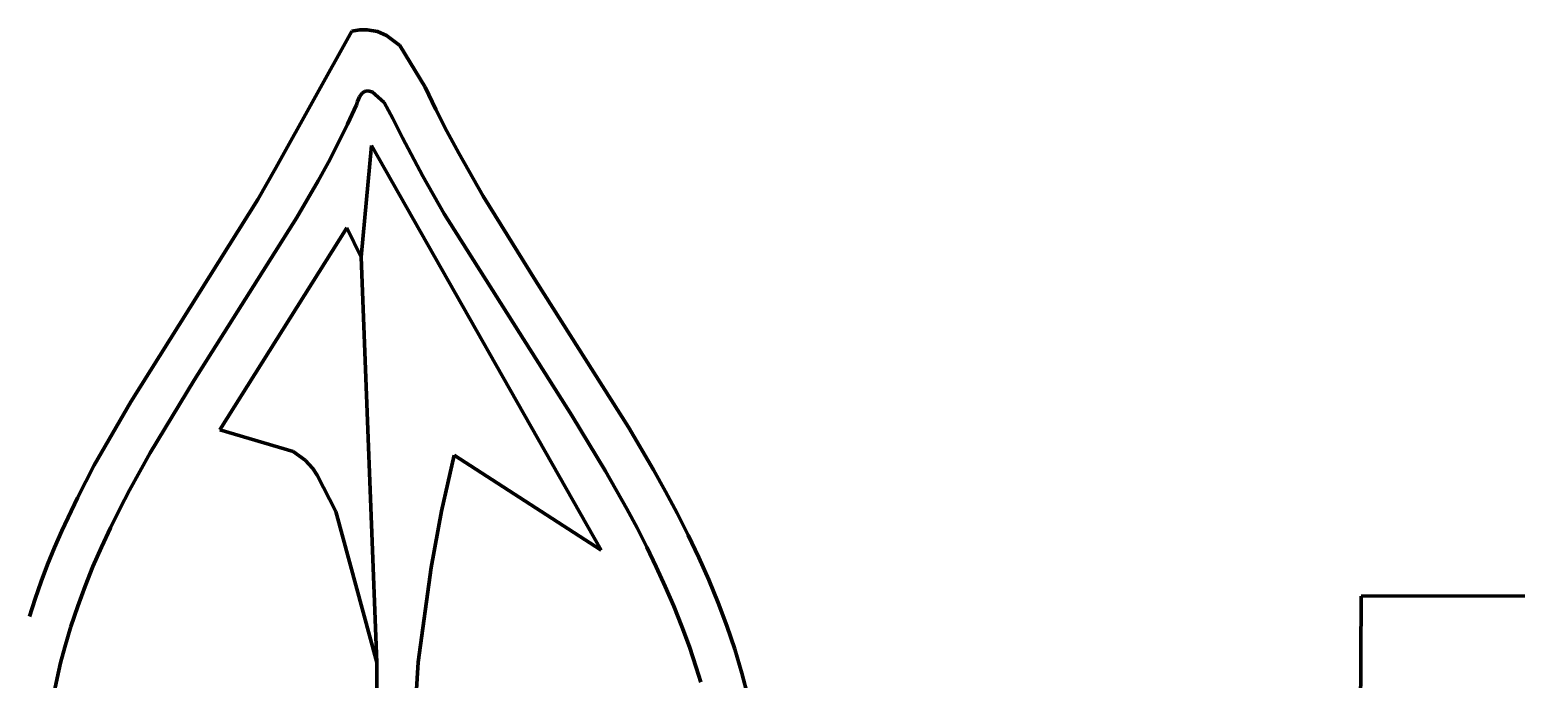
# Model space of a CAD drawing. Header units: millimetres. Extents: x 0.18 to 6.32, y 4.4 to 10.2.
# Drawn here: x 1.301 to 2.471, y 9.686 to 10.198 of the extents above; entities that cross this region are included whole.
import ezdxf

# ---------------------------------------------------------------- set-up
doc = ezdxf.new("R2010")
doc.units = ezdxf.units.MM
for name, color, linetype, lineweight in [('color#004f00ff', 7, 'CONTINUOUS', 100), ('color#0b6800ff', 7, 'CONTINUOUS', 100), ('color#86026eff', 7, 'CONTINUOUS', 100), ('color#ba871eff', 7, 'CONTINUOUS', 100), ('color#fdfdfaff', 7, 'CONTINUOUS', 100)]:
    doc.layers.add(name, color=color, linetype=linetype, lineweight=lineweight)

msp = doc.modelspace()

# ---------------------------------------------------------------- linework, layer by layer
at = {"layer": 'color#004f00ff'}
for p, q in [((1.4943, 10.0891), (1.5543, 10.1968)), ((1.5543, 10.1968), (1.5605, 10.1978)), ((1.5605, 10.1978), (1.5663, 10.1978)), ((1.5663, 10.1978), (1.5743, 10.1964)), ((1.5743, 10.1964), (1.5815, 10.1933)), ((1.5815, 10.1933), (1.5919, 10.1853)), ((1.5919, 10.1853), (1.6119, 10.1526)), ((1.5621, 10.1476), (1.5602, 10.145)), ((1.5642, 10.1492), (1.5621, 10.1476)), ((1.5665, 10.1497), (1.5642, 10.1492)), ((1.5702, 10.149), (1.5665, 10.1497)), ((1.5797, 10.1406), (1.5702, 10.149)), ((1.6119, 10.1526), (1.6203, 10.1351)), ((1.5579, 10.1387), (1.5509, 10.1235)), ((1.5586, 10.1412), (1.5579, 10.1387)), ((1.5594, 10.1432), (1.5586, 10.1412)), ((1.5602, 10.145), (1.5594, 10.1432)), ((1.5865, 10.1279), (1.5797, 10.1406)), ((1.6203, 10.1351), (1.6291, 10.1178)), ((1.5509, 10.1235), (1.5434, 10.1085)), ((1.594, 10.1126), (1.5865, 10.1279)), ((1.61, 10.0825), (1.594, 10.1126)), ((1.6291, 10.1178), (1.6383, 10.1006)), ((1.5434, 10.1085), (1.5357, 10.0936)), ((1.6383, 10.1006), (1.6576, 10.0668)), ((1.4801, 10.0641), (1.4943, 10.0891)), ((1.5357, 10.0936), (1.5277, 10.0789)), ((1.5277, 10.0789), (1.511, 10.0498)), ((1.6269, 10.0529), (1.61, 10.0825)), ((1.6576, 10.0668), (1.6988, 10.0003)), ((1.3803, 9.9047), (1.4801, 10.0641)), ((1.7274, 9.8939), (1.6269, 10.0529)), ((1.511, 10.0498), (1.4302, 9.9219)), ((1.6988, 10.0003), (1.7721, 9.8847)), ((1.4302, 9.9219), (1.3954, 9.8646)), ((1.3514, 9.8548), (1.3803, 9.9047)), ((1.7539, 9.8501), (1.7274, 9.8939)), ((1.7721, 9.8847), (1.7918, 9.8511)), ((1.3381, 9.8292), (1.3514, 9.8548)), ((1.3954, 9.8646), (1.3792, 9.8353)), ((1.7706, 9.8204), (1.7539, 9.8501)), ((1.7918, 9.8511), (1.8012, 9.8341)), ((1.3792, 9.8353), (1.3715, 9.8205)), ((1.8012, 9.8341), (1.8103, 9.817)), ((1.3258, 9.8032), (1.3381, 9.8292)), ((1.3715, 9.8205), (1.3641, 9.8055)), ((1.7787, 9.8054), (1.7706, 9.8204)), ((1.8103, 9.817), (1.8191, 9.7997)), ((1.3201, 9.79), (1.3258, 9.8032)), ((1.3641, 9.8055), (1.3571, 9.7904)), ((1.7864, 9.7903), (1.7787, 9.8054)), ((1.8191, 9.7997), (1.8274, 9.7822)), ((1.3146, 9.7767), (1.3201, 9.79)), ((1.3571, 9.7904), (1.3504, 9.775)), ((1.7938, 9.7749), (1.7864, 9.7903)), ((1.3095, 9.7632), (1.3146, 9.7767)), ((1.3504, 9.775), (1.3442, 9.7595)), ((1.8009, 9.7594), (1.7938, 9.7749)), ((1.8274, 9.7822), (1.8352, 9.7645)), ((1.3048, 9.7495), (1.3095, 9.7632)), ((1.8352, 9.7645), (1.8426, 9.7465)), ((1.3004, 9.7357), (1.3048, 9.7495)), ((1.3442, 9.7595), (1.3384, 9.7438)), ((1.8076, 9.7438), (1.8009, 9.7594)), ((1.3384, 9.7438), (1.333, 9.7278)), ((1.814, 9.7279), (1.8076, 9.7438)), ((1.8426, 9.7465), (1.8494, 9.7284)), ((1.333, 9.7278), (1.3282, 9.7115)), ((1.8199, 9.7118), (1.814, 9.7279)), ((1.8494, 9.7284), (1.8556, 9.7099)), ((1.3282, 9.7115), (1.3249, 9.6993)), ((1.8254, 9.6955), (1.8199, 9.7118)), ((1.8556, 9.7099), (1.8612, 9.6912)), ((1.3249, 9.6993), (1.3221, 9.6871)), ((1.8289, 9.6841), (1.8254, 9.6955)), ((1.8612, 9.6912), (1.8662, 9.6721)), ((1.3221, 9.6871), (1.3196, 9.6748))]:
    msp.add_line(p, q, dxfattribs=at)
at = {"layer": 'color#0b6800ff'}
for p, q in [((2.3479, 9.5996), (2.3487, 9.7518)), ((2.3487, 9.7518), (5.2379, 9.753))]:
    msp.add_line(p, q, dxfattribs=at)
at = {"layer": 'color#86026eff'}
for p, q in [((1.5616, 10.0188), (1.5696, 10.1066)), ((1.5696, 10.1066), (1.7505, 9.788)), ((1.5738, 9.6995), (1.5616, 10.0188)), ((1.6347, 9.8627), (1.6248, 9.8186)), ((1.7505, 9.788), (1.6347, 9.8627)), ((1.6248, 9.8186), (1.6167, 9.7743)), ((1.6167, 9.7743), (1.6064, 9.6998)), ((1.5753, 9.4994), (1.5738, 9.6995)), ((1.6064, 9.6998), (1.5894, 9.4295))]:
    msp.add_line(p, q, dxfattribs=at)
at = {"layer": 'color#ba871eff'}
for p, q in [((1.5602, 10.145), (1.5621, 10.1476)), ((1.5621, 10.1476), (1.5642, 10.1492)), ((1.5642, 10.1492), (1.5665, 10.1497)), ((1.5665, 10.1497), (1.5702, 10.149)), ((1.5702, 10.149), (1.5797, 10.1406)), ((1.5509, 10.1235), (1.5579, 10.1387)), ((1.5579, 10.1387), (1.5586, 10.1412)), ((1.5586, 10.1412), (1.5594, 10.1432)), ((1.5594, 10.1432), (1.5602, 10.145)), ((1.5797, 10.1406), (1.5865, 10.1279)), ((1.5434, 10.1085), (1.5509, 10.1235)), ((1.5865, 10.1279), (1.594, 10.1126)), ((1.594, 10.1126), (1.61, 10.0825)), ((1.5357, 10.0936), (1.5434, 10.1085)), ((1.5696, 10.1066), (1.5616, 10.0188)), ((1.7505, 9.788), (1.5696, 10.1066)), ((1.5277, 10.0789), (1.5357, 10.0936)), ((1.511, 10.0498), (1.5277, 10.0789)), ((1.61, 10.0825), (1.6269, 10.0529)), ((1.6269, 10.0529), (1.7274, 9.8939)), ((1.4302, 9.9219), (1.511, 10.0498)), ((1.5503, 10.0419), (1.4504, 9.8826)), ((1.5616, 10.0188), (1.5503, 10.0419)), ((1.3954, 9.8646), (1.4302, 9.9219)), ((1.7274, 9.8939), (1.7539, 9.8501)), ((1.4504, 9.8826), (1.5079, 9.8656)), ((1.5079, 9.8656), (1.5174, 9.8588)), ((1.3792, 9.8353), (1.3954, 9.8646)), ((1.5174, 9.8588), (1.5235, 9.8522)), ((1.6248, 9.8186), (1.6347, 9.8627)), ((1.6347, 9.8627), (1.7505, 9.788)), ((1.5235, 9.8522), (1.5269, 9.8469)), ((1.5269, 9.8469), (1.5417, 9.8184)), ((1.7539, 9.8501), (1.7706, 9.8204)), ((1.3715, 9.8205), (1.3792, 9.8353)), ((1.3641, 9.8055), (1.3715, 9.8205)), ((1.6167, 9.7743), (1.6248, 9.8186)), ((1.7706, 9.8204), (1.7787, 9.8054)), ((1.5417, 9.8184), (1.5738, 9.6995)), ((1.3571, 9.7904), (1.3641, 9.8055)), ((1.7787, 9.8054), (1.7864, 9.7903)), ((1.3504, 9.775), (1.3571, 9.7904)), ((1.7864, 9.7903), (1.7938, 9.7749)), ((1.3442, 9.7595), (1.3504, 9.775)), ((1.6064, 9.6998), (1.6167, 9.7743)), ((1.7938, 9.7749), (1.8009, 9.7594)), ((1.3384, 9.7438), (1.3442, 9.7595)), ((1.8009, 9.7594), (1.8076, 9.7438)), ((1.333, 9.7278), (1.3384, 9.7438)), ((1.8076, 9.7438), (1.814, 9.7279)), ((1.3282, 9.7115), (1.333, 9.7278)), ((1.814, 9.7279), (1.8199, 9.7118)), ((1.3249, 9.6993), (1.3282, 9.7115)), ((1.8199, 9.7118), (1.8254, 9.6955)), ((1.3221, 9.6871), (1.3249, 9.6993)), ((1.5738, 9.6995), (1.5753, 9.4994)), ((1.5894, 9.4295), (1.6064, 9.6998)), ((1.8254, 9.6955), (1.8289, 9.6841)), ((1.3196, 9.6748), (1.3221, 9.6871))]:
    msp.add_line(p, q, dxfattribs=at)
at = {"layer": 'color#fdfdfaff'}
for p, q in [((1.4504, 9.8826), (1.5503, 10.0419)), ((1.5503, 10.0419), (1.5616, 10.0188)), ((1.5616, 10.0188), (1.5738, 9.6995)), ((1.5079, 9.8656), (1.4504, 9.8826)), ((1.5174, 9.8588), (1.5079, 9.8656)), ((1.5235, 9.8522), (1.5174, 9.8588)), ((1.5269, 9.8469), (1.5235, 9.8522)), ((1.5417, 9.8184), (1.5269, 9.8469)), ((1.5738, 9.6995), (1.5417, 9.8184))]:
    msp.add_line(p, q, dxfattribs=at)

doc.saveas('drawing.dxf')
